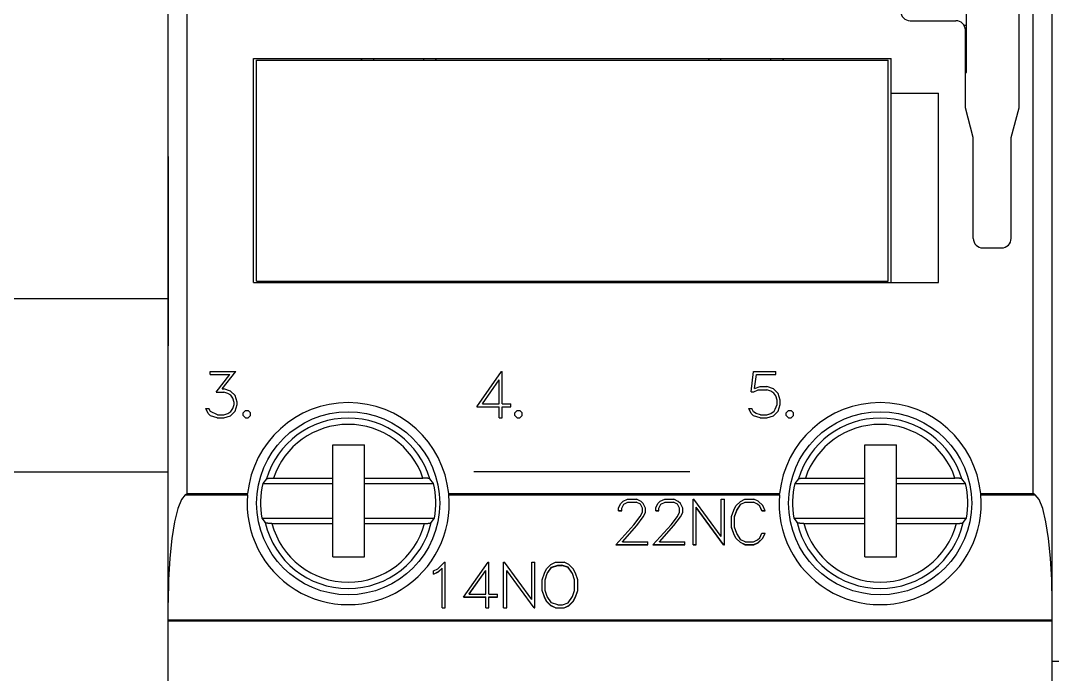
# Model space of a CAD drawing. Header units: millimetres. Extents: x -72 to 2978, y -1067 to 2817.
# Drawn here: x 154.4 to 187.08, y 2581.43 to 2602.14 of the extents above; entities that cross this region are included whole.
import ezdxf

# ---------------------------------------------------------------- set-up
doc = ezdxf.new("R2010")
doc.units = ezdxf.units.MM
doc.layers.add('10000_FRONT', color=7, linetype='Continuous')

msp = doc.modelspace()

# ---------------------------------------------------------------- linework, layer by layer
for p, q in [((159.075, 2597.837), (159.075, 2591.837)), ((175.599, 2587.848), (168.75, 2587.848))]:
    msp.add_line(p, q)
at = {"color": 6, "linetype": 'ByBlock'}
for p, q in [((152.79, 2593.337), (159.075, 2593.337)), ((152.69, 2587.848), (159.075, 2587.848))]:
    msp.add_line(p, q, dxfattribs=at)
at = {"layer": '10000_FRONT', "color": 7, "linetype": 'Continuous', "lineweight": 25}
for p, q in [((187.075, 2578.538), (187.075, 2633.138)), ((159.075, 2578.358), (159.075, 2632.338)), ((159.675, 2587.154), (159.675, 2624.522)), ((186.475, 2587.154), (186.475, 2624.522)), ((186.025, 2599.371), (186.025, 2615.435)), ((184.365, 2600.498), (184.365, 2607.698)), ((182.575, 2602.135), (184.025, 2602.135)), ((184.277, 2601.998), (184.365, 2601.998)), ((184.325, 2599.371), (184.325, 2601.835)), ((161.775, 2600.938), (181.975, 2600.938)), ((161.775, 2593.838), (161.775, 2600.938)), ((161.875, 2600.888), (181.875, 2600.888)), ((161.875, 2593.888), (161.875, 2600.888)), ((165.583, 2600.888), (165.583, 2600.938)), ((167.167, 2600.888), (167.167, 2600.938)), ((176.583, 2600.888), (176.583, 2600.938)), ((178.167, 2600.888), (178.167, 2600.938)), ((181.875, 2593.888), (181.875, 2600.888)), ((181.975, 2593.838), (181.975, 2600.938)), ((184.325, 2600.498), (184.365, 2600.498)), ((181.975, 2599.838), (183.475, 2599.838)), ((183.475, 2593.838), (183.475, 2599.838)), ((184.575, 2598.438), (184.325, 2599.371)), ((185.775, 2598.438), (186.025, 2599.371)), ((184.575, 2595.238), (184.575, 2598.438)), ((185.775, 2595.238), (185.775, 2598.438)), ((184.875, 2594.938), (185.475, 2594.938)), ((161.775, 2593.838), (183.475, 2593.838)), ((161.875, 2593.888), (181.875, 2593.888)), ((165.583, 2593.838), (165.583, 2593.888)), ((167.167, 2593.838), (167.167, 2593.888)), ((176.583, 2593.838), (176.583, 2593.888)), ((178.167, 2593.838), (178.167, 2593.888)), ((160.408, 2591.021), (161.215, 2591.021)), ((160.408, 2590.923), (160.408, 2591.021)), ((160.408, 2590.923), (161.023, 2590.923)), ((160.598, 2590.373), (161.023, 2590.923)), ((160.785, 2590.473), (161.215, 2591.021)), ((168.853, 2589.901), (169.631, 2591.021)), ((169.631, 2591.021), (169.655, 2591.021)), ((169.655, 2589.999), (169.655, 2591.021)), ((177.538, 2590.378), (177.61, 2591.021)), ((177.61, 2591.021), (178.325, 2591.021)), ((177.643, 2590.484), (177.706, 2590.923)), ((177.706, 2590.923), (178.325, 2590.923)), ((178.325, 2590.923), (178.325, 2591.021)), ((169.031, 2589.999), (169.557, 2590.755)), ((169.557, 2589.999), (169.557, 2590.755)), ((160.598, 2590.373), (160.833, 2590.373)), ((160.785, 2590.473), (160.837, 2590.473)), ((160.965, 2590.328), (160.833, 2590.373)), ((161.049, 2590.402), (160.837, 2590.473)), ((161.056, 2590.268), (160.965, 2590.328)), ((161.192, 2590.259), (161.049, 2590.402)), ((161.118, 2590.175), (161.056, 2590.268)), ((161.262, 2590.048), (161.192, 2590.259)), ((177.538, 2590.378), (177.628, 2590.378)), ((177.628, 2590.378), (177.765, 2590.447)), ((177.643, 2590.484), (177.828, 2590.545)), ((177.765, 2590.447), (178.033, 2590.447)), ((177.828, 2590.545), (178.037, 2590.545)), ((178.165, 2590.401), (178.033, 2590.447)), ((178.249, 2590.475), (178.037, 2590.545)), ((178.256, 2590.34), (178.165, 2590.401)), ((178.392, 2590.331), (178.249, 2590.475)), ((178.318, 2590.247), (178.256, 2590.34)), ((178.363, 2590.115), (178.318, 2590.247)), ((178.462, 2590.119), (178.392, 2590.331)), ((161.163, 2590.043), (161.118, 2590.175)), ((161.118, 2589.847), (161.163, 2589.979)), ((161.163, 2589.979), (161.163, 2590.043)), ((161.192, 2589.764), (161.262, 2589.975)), ((161.262, 2589.975), (161.262, 2590.048)), ((168.853, 2589.901), (169.557, 2589.901)), ((169.031, 2589.999), (169.557, 2589.999)), ((169.557, 2589.551), (169.557, 2589.901)), ((169.655, 2589.999), (169.929, 2589.999)), ((169.655, 2589.901), (169.929, 2589.901)), ((169.655, 2589.551), (169.655, 2589.901)), ((169.929, 2589.901), (169.929, 2589.999)), ((178.303, 2589.825), (178.363, 2589.981)), ((178.363, 2589.981), (178.363, 2590.115)), ((178.392, 2589.765), (178.462, 2589.977)), ((178.462, 2589.977), (178.462, 2590.119)), ((160.342, 2589.693), (160.261, 2589.855)), ((160.261, 2589.855), (160.365, 2589.855)), ((160.416, 2589.621), (160.342, 2589.693)), ((160.411, 2589.759), (160.365, 2589.855)), ((160.633, 2589.649), (160.411, 2589.759)), ((160.628, 2589.551), (160.416, 2589.621)), ((160.633, 2589.649), (160.833, 2589.649)), ((160.833, 2589.649), (160.965, 2589.695)), ((160.837, 2589.551), (161.049, 2589.621)), ((160.965, 2589.695), (161.056, 2589.755)), ((161.049, 2589.621), (161.192, 2589.764)), ((161.056, 2589.755), (161.118, 2589.847)), ((161.448, 2589.71), (161.526, 2589.789)), ((161.448, 2589.629), (161.448, 2589.71)), ((161.526, 2589.551), (161.448, 2589.629)), ((161.526, 2589.789), (161.607, 2589.789)), ((161.685, 2589.71), (161.607, 2589.789)), ((161.607, 2589.551), (161.685, 2589.629)), ((161.685, 2589.629), (161.685, 2589.71)), ((170.048, 2589.71), (170.126, 2589.789)), ((170.048, 2589.629), (170.048, 2589.71)), ((170.126, 2589.551), (170.048, 2589.629)), ((170.126, 2589.789), (170.207, 2589.789)), ((170.285, 2589.71), (170.207, 2589.789)), ((170.207, 2589.551), (170.285, 2589.629)), ((170.285, 2589.629), (170.285, 2589.71)), ((177.542, 2589.693), (177.461, 2589.855)), ((177.461, 2589.855), (177.565, 2589.855)), ((177.616, 2589.621), (177.542, 2589.693)), ((177.618, 2589.747), (177.565, 2589.855)), ((177.828, 2589.551), (177.616, 2589.621)), ((177.7, 2589.695), (177.618, 2589.747)), ((177.832, 2589.649), (177.7, 2589.695)), ((177.832, 2589.649), (178.033, 2589.649)), ((178.033, 2589.649), (178.159, 2589.69)), ((178.037, 2589.551), (178.249, 2589.622)), ((178.159, 2589.69), (178.264, 2589.765)), ((178.249, 2589.622), (178.392, 2589.765)), ((178.264, 2589.765), (178.303, 2589.825)), ((178.648, 2589.71), (178.726, 2589.789)), ((178.648, 2589.629), (178.648, 2589.71)), ((178.726, 2589.551), (178.648, 2589.629)), ((178.726, 2589.789), (178.807, 2589.789)), ((178.885, 2589.71), (178.807, 2589.789)), ((178.807, 2589.551), (178.885, 2589.629)), ((178.885, 2589.629), (178.885, 2589.71)), ((160.628, 2589.551), (160.837, 2589.551)), ((161.526, 2589.551), (161.607, 2589.551)), ((169.557, 2589.551), (169.655, 2589.551)), ((170.126, 2589.551), (170.207, 2589.551)), ((177.828, 2589.551), (178.037, 2589.551)), ((178.726, 2589.551), (178.807, 2589.551)), ((164.29, 2588.698), (165.29, 2588.698)), ((164.29, 2587.648), (164.29, 2588.698)), ((165.29, 2587.648), (165.29, 2588.698)), ((181.14, 2588.698), (182.14, 2588.698)), ((181.14, 2587.648), (181.14, 2588.698)), ((182.14, 2587.648), (182.14, 2588.698)), ((162.187, 2587.619), (162.071, 2587.478)), ((162.187, 2587.619), (162.19, 2587.622)), ((162.19, 2587.622), (162.194, 2587.624)), ((162.194, 2587.624), (162.199, 2587.626)), ((162.199, 2587.626), (162.206, 2587.629)), ((162.206, 2587.629), (162.213, 2587.631)), ((162.213, 2587.631), (162.223, 2587.633)), ((162.223, 2587.633), (162.233, 2587.635)), ((162.233, 2587.635), (162.244, 2587.637)), ((162.244, 2587.637), (162.255, 2587.639)), ((162.255, 2587.639), (162.267, 2587.64)), ((162.267, 2587.64), (162.281, 2587.642)), ((162.281, 2587.642), (162.296, 2587.643)), ((162.296, 2587.643), (162.31, 2587.644)), ((162.31, 2587.644), (162.325, 2587.645)), ((162.325, 2587.645), (162.34, 2587.646)), ((162.34, 2587.646), (162.357, 2587.647)), ((162.357, 2587.647), (162.373, 2587.647)), ((162.373, 2587.647), (162.39, 2587.648)), ((162.39, 2587.648), (162.406, 2587.648)), ((162.406, 2587.648), (164.29, 2587.648)), ((164.29, 2587.478), (164.29, 2587.648)), ((165.29, 2587.648), (167.143, 2587.648)), ((165.29, 2587.478), (165.29, 2587.648)), ((167.156, 2587.648), (167.143, 2587.648)), ((167.17, 2587.647), (167.156, 2587.648)), ((167.184, 2587.647), (167.17, 2587.647)), ((167.198, 2587.647), (167.184, 2587.647)), ((167.211, 2587.646), (167.198, 2587.647)), ((167.223, 2587.645), (167.211, 2587.646)), ((167.236, 2587.645), (167.223, 2587.645)), ((167.248, 2587.644), (167.236, 2587.645)), ((167.26, 2587.643), (167.248, 2587.644)), ((167.272, 2587.641), (167.26, 2587.643)), ((167.283, 2587.64), (167.272, 2587.641)), ((167.293, 2587.639), (167.283, 2587.64)), ((167.303, 2587.638), (167.293, 2587.639)), ((167.312, 2587.636), (167.303, 2587.638)), ((167.321, 2587.634), (167.312, 2587.636)), ((167.329, 2587.633), (167.321, 2587.634)), ((167.336, 2587.631), (167.329, 2587.633)), ((167.342, 2587.629), (167.336, 2587.631)), ((167.348, 2587.627), (167.342, 2587.629)), ((167.353, 2587.625), (167.348, 2587.627)), ((167.357, 2587.623), (167.353, 2587.625)), ((167.36, 2587.621), (167.357, 2587.623)), ((167.362, 2587.619), (167.36, 2587.621)), ((167.478, 2587.478), (167.362, 2587.619)), ((179.037, 2587.619), (178.921, 2587.478)), ((179.037, 2587.619), (179.04, 2587.622)), ((179.04, 2587.622), (179.044, 2587.624)), ((179.044, 2587.624), (179.049, 2587.626)), ((179.049, 2587.626), (179.056, 2587.629)), ((179.056, 2587.629), (179.063, 2587.631)), ((179.063, 2587.631), (179.073, 2587.633)), ((179.073, 2587.633), (179.083, 2587.635)), ((179.083, 2587.635), (179.094, 2587.637)), ((179.094, 2587.637), (179.105, 2587.639)), ((179.105, 2587.639), (179.117, 2587.64)), ((179.117, 2587.64), (179.131, 2587.642)), ((179.131, 2587.642), (179.146, 2587.643)), ((179.146, 2587.643), (179.16, 2587.644)), ((179.16, 2587.644), (179.175, 2587.645)), ((179.175, 2587.645), (179.19, 2587.646)), ((179.19, 2587.646), (179.207, 2587.647)), ((179.207, 2587.647), (179.223, 2587.647)), ((179.223, 2587.647), (179.24, 2587.648)), ((179.24, 2587.648), (179.256, 2587.648)), ((179.256, 2587.648), (181.14, 2587.648)), ((181.14, 2587.478), (181.14, 2587.648)), ((182.14, 2587.648), (183.993, 2587.648)), ((182.14, 2587.478), (182.14, 2587.648)), ((184.006, 2587.648), (183.993, 2587.648)), ((184.02, 2587.647), (184.006, 2587.648)), ((184.034, 2587.647), (184.02, 2587.647)), ((184.048, 2587.647), (184.034, 2587.647)), ((184.061, 2587.646), (184.048, 2587.647)), ((184.073, 2587.645), (184.061, 2587.646)), ((184.086, 2587.645), (184.073, 2587.645)), ((184.098, 2587.644), (184.086, 2587.645)), ((184.11, 2587.643), (184.098, 2587.644)), ((184.122, 2587.641), (184.11, 2587.643)), ((184.133, 2587.64), (184.122, 2587.641)), ((184.143, 2587.639), (184.133, 2587.64)), ((184.153, 2587.638), (184.143, 2587.639)), ((184.162, 2587.636), (184.153, 2587.638)), ((184.171, 2587.634), (184.162, 2587.636)), ((184.179, 2587.633), (184.171, 2587.634)), ((184.186, 2587.631), (184.179, 2587.633)), ((184.192, 2587.629), (184.186, 2587.631)), ((184.198, 2587.627), (184.192, 2587.629)), ((184.203, 2587.625), (184.198, 2587.627)), ((184.207, 2587.623), (184.203, 2587.625)), ((184.21, 2587.621), (184.207, 2587.623)), ((184.212, 2587.619), (184.21, 2587.621)), ((184.328, 2587.478), (184.212, 2587.619)), ((162.071, 2587.478), (164.29, 2587.478)), ((164.29, 2586.378), (164.29, 2587.478)), ((165.29, 2587.478), (167.478, 2587.478)), ((165.29, 2586.378), (165.29, 2587.478)), ((178.921, 2587.478), (181.14, 2587.478)), ((181.14, 2586.378), (181.14, 2587.478)), ((182.14, 2587.478), (184.328, 2587.478)), ((182.14, 2586.378), (182.14, 2587.478)), ((159.615, 2587.119), (159.623, 2587.124)), ((159.615, 2587.119), (161.587, 2587.119)), ((159.623, 2587.124), (159.632, 2587.129)), ((159.632, 2587.129), (159.64, 2587.134)), ((159.64, 2587.134), (159.649, 2587.139)), ((159.649, 2587.139), (159.658, 2587.144)), ((159.658, 2587.144), (159.666, 2587.149)), ((159.666, 2587.149), (159.675, 2587.154)), ((159.675, 2587.154), (161.59, 2587.154)), ((161.587, 2587.124), (161.588, 2587.129)), ((161.587, 2587.119), (161.587, 2587.124)), ((161.588, 2587.134), (161.589, 2587.139)), ((161.588, 2587.129), (161.588, 2587.134)), ((161.589, 2587.144), (161.59, 2587.149)), ((161.589, 2587.139), (161.589, 2587.144)), ((161.59, 2587.149), (161.59, 2587.154)), ((167.959, 2587.149), (167.959, 2587.154)), ((167.959, 2587.154), (178.44, 2587.154)), ((167.96, 2587.144), (167.959, 2587.149)), ((167.96, 2587.139), (167.96, 2587.144)), ((167.961, 2587.134), (167.96, 2587.139)), ((167.961, 2587.129), (167.961, 2587.134)), ((167.962, 2587.124), (167.961, 2587.129)), ((167.962, 2587.119), (167.962, 2587.124)), ((167.962, 2587.119), (178.437, 2587.119)), ((173.482, 2586.911), (173.626, 2586.98)), ((173.626, 2586.98), (173.908, 2586.98)), ((174.051, 2586.91), (173.908, 2586.98)), ((174.66, 2586.911), (174.803, 2586.98)), ((174.803, 2586.98), (175.085, 2586.98)), ((175.228, 2586.91), (175.085, 2586.98)), ((175.699, 2586.98), (175.722, 2586.98)), ((175.699, 2585.532), (175.699, 2586.98)), ((176.593, 2585.797), (175.722, 2586.98)), ((176.593, 2586.98), (176.691, 2586.98)), ((176.593, 2585.797), (176.593, 2586.98)), ((176.691, 2585.532), (176.691, 2586.98)), ((177.196, 2586.91), (177.339, 2586.98)), ((177.339, 2586.98), (177.621, 2586.98)), ((177.764, 2586.911), (177.621, 2586.98)), ((178.437, 2587.124), (178.438, 2587.129)), ((178.437, 2587.119), (178.437, 2587.124)), ((178.438, 2587.134), (178.439, 2587.139)), ((178.438, 2587.129), (178.438, 2587.134)), ((178.439, 2587.144), (178.44, 2587.149)), ((178.439, 2587.139), (178.439, 2587.144)), ((178.44, 2587.149), (178.44, 2587.154)), ((184.809, 2587.149), (184.809, 2587.154)), ((184.809, 2587.154), (186.475, 2587.154)), ((184.81, 2587.144), (184.809, 2587.149)), ((184.81, 2587.139), (184.81, 2587.144)), ((184.811, 2587.134), (184.81, 2587.139)), ((184.811, 2587.129), (184.811, 2587.134)), ((184.812, 2587.124), (184.811, 2587.129)), ((184.812, 2587.119), (184.812, 2587.124)), ((184.812, 2587.119), (186.534, 2587.119)), ((186.483, 2587.149), (186.475, 2587.154)), ((186.492, 2587.144), (186.483, 2587.149)), ((186.5, 2587.139), (186.492, 2587.144)), ((186.509, 2587.134), (186.5, 2587.139)), ((186.517, 2587.129), (186.509, 2587.134)), ((186.526, 2587.124), (186.517, 2587.129)), ((186.534, 2587.119), (186.526, 2587.124)), ((173.34, 2586.699), (173.41, 2586.841)), ((173.34, 2586.613), (173.34, 2586.699)), ((173.41, 2586.841), (173.482, 2586.911)), ((173.439, 2586.698), (173.504, 2586.825)), ((173.439, 2586.692), (173.504, 2586.819)), ((173.439, 2586.613), (173.439, 2586.698)), ((173.504, 2586.825), (173.633, 2586.889)), ((173.504, 2586.819), (173.633, 2586.883)), ((173.504, 2586.819), (173.504, 2586.825)), ((173.633, 2586.889), (173.9, 2586.889)), ((173.633, 2586.883), (173.633, 2586.889)), ((173.633, 2586.883), (173.9, 2586.883)), ((174.03, 2586.825), (173.9, 2586.889)), ((173.9, 2586.883), (173.9, 2586.889)), ((174.03, 2586.819), (173.9, 2586.883)), ((174.094, 2586.698), (174.03, 2586.825)), ((174.03, 2586.819), (174.03, 2586.825)), ((174.094, 2586.692), (174.03, 2586.819)), ((174.123, 2586.839), (174.051, 2586.91)), ((174.094, 2586.565), (174.094, 2586.698)), ((174.194, 2586.698), (174.123, 2586.839)), ((174.194, 2586.555), (174.194, 2586.698)), ((174.517, 2586.699), (174.587, 2586.841)), ((174.517, 2586.613), (174.517, 2586.699)), ((174.587, 2586.841), (174.66, 2586.911)), ((174.616, 2586.698), (174.682, 2586.825)), ((174.616, 2586.692), (174.682, 2586.819)), ((174.616, 2586.613), (174.616, 2586.698)), ((174.682, 2586.825), (174.811, 2586.889)), ((174.682, 2586.819), (174.811, 2586.883)), ((174.682, 2586.819), (174.682, 2586.825)), ((174.811, 2586.889), (175.077, 2586.889)), ((174.811, 2586.883), (174.811, 2586.889)), ((174.811, 2586.883), (175.077, 2586.883)), ((175.207, 2586.825), (175.077, 2586.889)), ((175.077, 2586.883), (175.077, 2586.889)), ((175.207, 2586.819), (175.077, 2586.883)), ((175.271, 2586.698), (175.207, 2586.825)), ((175.207, 2586.819), (175.207, 2586.825)), ((175.271, 2586.692), (175.207, 2586.819)), ((175.301, 2586.839), (175.228, 2586.91)), ((175.271, 2586.565), (175.271, 2586.698)), ((175.372, 2586.698), (175.301, 2586.839)), ((175.372, 2586.555), (175.372, 2586.698)), ((176.667, 2585.538), (175.797, 2586.721)), ((175.797, 2585.532), (175.797, 2586.721)), ((176.667, 2585.532), (175.797, 2586.715)), ((176.917, 2586.426), (176.987, 2586.632)), ((176.987, 2586.632), (177.054, 2586.772)), ((177.054, 2586.772), (177.196, 2586.91)), ((177.082, 2586.626), (177.215, 2586.825)), ((177.082, 2586.62), (177.215, 2586.819)), ((177.215, 2586.825), (177.347, 2586.889)), ((177.215, 2586.819), (177.347, 2586.883)), ((177.215, 2586.819), (177.215, 2586.825)), ((177.347, 2586.889), (177.613, 2586.889)), ((177.347, 2586.883), (177.347, 2586.889)), ((177.347, 2586.883), (177.613, 2586.883)), ((177.744, 2586.823), (177.613, 2586.889)), ((177.613, 2586.883), (177.613, 2586.889)), ((177.744, 2586.817), (177.613, 2586.883)), ((177.809, 2586.759), (177.744, 2586.823)), ((177.744, 2586.817), (177.744, 2586.823)), ((177.809, 2586.753), (177.744, 2586.817)), ((177.905, 2586.773), (177.764, 2586.911)), ((177.882, 2586.618), (177.809, 2586.759)), ((177.809, 2586.753), (177.809, 2586.759)), ((177.882, 2586.613), (177.809, 2586.753)), ((177.985, 2586.613), (177.905, 2586.773)), ((162.039, 2586.378), (164.29, 2586.378)), ((162.039, 2586.378), (162.145, 2586.236)), ((164.29, 2586.208), (164.29, 2586.378)), ((165.29, 2586.378), (167.51, 2586.378)), ((165.29, 2586.208), (165.29, 2586.378)), ((167.404, 2586.236), (167.51, 2586.378)), ((173.34, 2586.618), (173.439, 2586.618)), ((173.34, 2586.613), (173.439, 2586.613)), ((173.824, 2586.165), (174.028, 2586.433)), ((173.916, 2586.149), (174.123, 2586.422)), ((173.916, 2586.144), (174.123, 2586.416)), ((174.028, 2586.433), (174.094, 2586.565)), ((174.123, 2586.422), (174.194, 2586.56)), ((174.123, 2586.416), (174.194, 2586.555)), ((174.123, 2586.416), (174.123, 2586.422)), ((174.517, 2586.618), (174.616, 2586.618)), ((174.517, 2586.613), (174.616, 2586.613)), ((175.001, 2586.165), (175.205, 2586.433)), ((175.093, 2586.149), (175.301, 2586.422)), ((175.093, 2586.144), (175.301, 2586.416)), ((175.205, 2586.433), (175.271, 2586.565)), ((175.301, 2586.422), (175.372, 2586.56)), ((175.301, 2586.416), (175.372, 2586.555)), ((175.301, 2586.416), (175.301, 2586.422)), ((176.917, 2586.085), (176.917, 2586.426)), ((177.015, 2586.428), (177.082, 2586.626)), ((177.015, 2586.423), (177.082, 2586.62)), ((177.015, 2586.089), (177.015, 2586.428)), ((177.082, 2586.62), (177.082, 2586.626)), ((177.882, 2586.618), (177.983, 2586.618)), ((177.882, 2586.613), (177.882, 2586.618)), ((177.882, 2586.613), (177.985, 2586.613)), ((178.889, 2586.378), (181.14, 2586.378)), ((178.889, 2586.378), (178.995, 2586.236)), ((181.14, 2586.208), (181.14, 2586.378)), ((182.14, 2586.378), (184.36, 2586.378)), ((182.14, 2586.208), (182.14, 2586.378)), ((184.254, 2586.236), (184.36, 2586.378)), ((162.147, 2586.234), (162.145, 2586.236)), ((162.15, 2586.232), (162.147, 2586.234)), ((162.154, 2586.23), (162.15, 2586.232)), ((162.158, 2586.228), (162.154, 2586.23)), ((162.163, 2586.227), (162.158, 2586.228)), ((162.169, 2586.225), (162.163, 2586.227)), ((162.176, 2586.223), (162.169, 2586.225)), ((162.184, 2586.221), (162.176, 2586.223)), ((162.193, 2586.22), (162.184, 2586.221)), ((162.201, 2586.218), (162.193, 2586.22)), ((162.211, 2586.217), (162.201, 2586.218)), ((162.221, 2586.215), (162.211, 2586.217)), ((162.231, 2586.214), (162.221, 2586.215)), ((162.243, 2586.213), (162.231, 2586.214)), ((162.255, 2586.212), (162.243, 2586.213)), ((162.267, 2586.211), (162.255, 2586.212)), ((162.279, 2586.21), (162.267, 2586.211)), ((162.291, 2586.209), (162.279, 2586.21)), ((162.304, 2586.209), (162.291, 2586.209)), ((162.318, 2586.208), (162.304, 2586.209)), ((162.331, 2586.208), (162.318, 2586.208)), ((162.345, 2586.208), (162.331, 2586.208)), ((162.358, 2586.208), (162.345, 2586.208)), ((162.358, 2586.208), (164.29, 2586.208)), ((164.29, 2585.148), (164.29, 2586.208)), ((165.29, 2586.208), (167.191, 2586.208)), ((165.29, 2585.148), (165.29, 2586.208)), ((167.191, 2586.208), (167.207, 2586.208)), ((167.207, 2586.208), (167.224, 2586.208)), ((167.224, 2586.208), (167.24, 2586.209)), ((167.24, 2586.209), (167.256, 2586.209)), ((167.256, 2586.209), (167.271, 2586.21)), ((167.271, 2586.21), (167.285, 2586.211)), ((167.285, 2586.211), (167.3, 2586.212)), ((167.3, 2586.212), (167.314, 2586.214)), ((167.314, 2586.214), (167.327, 2586.215)), ((167.327, 2586.215), (167.34, 2586.217)), ((167.34, 2586.217), (167.351, 2586.219)), ((167.351, 2586.219), (167.361, 2586.22)), ((167.361, 2586.22), (167.371, 2586.223)), ((167.371, 2586.223), (167.38, 2586.225)), ((167.38, 2586.225), (167.387, 2586.227)), ((167.387, 2586.227), (167.393, 2586.229)), ((167.393, 2586.229), (167.398, 2586.232)), ((167.398, 2586.232), (167.402, 2586.234)), ((167.402, 2586.234), (167.404, 2586.236)), ((173.252, 2585.532), (173.824, 2586.165)), ((173.459, 2585.634), (173.916, 2586.149)), ((173.459, 2585.628), (173.916, 2586.144)), ((173.916, 2586.144), (173.916, 2586.149)), ((174.429, 2585.532), (175.001, 2586.165)), ((174.637, 2585.634), (175.093, 2586.149)), ((174.637, 2585.628), (175.093, 2586.144)), ((175.093, 2586.144), (175.093, 2586.149)), ((176.987, 2585.885), (176.917, 2586.091)), ((176.987, 2585.879), (176.917, 2586.085)), ((177.082, 2585.892), (177.015, 2586.089)), ((178.997, 2586.234), (178.995, 2586.236)), ((179, 2586.232), (178.997, 2586.234)), ((179.004, 2586.23), (179, 2586.232)), ((179.008, 2586.228), (179.004, 2586.23)), ((179.013, 2586.227), (179.008, 2586.228)), ((179.019, 2586.225), (179.013, 2586.227)), ((179.026, 2586.223), (179.019, 2586.225)), ((179.034, 2586.221), (179.026, 2586.223)), ((179.043, 2586.22), (179.034, 2586.221)), ((179.051, 2586.218), (179.043, 2586.22)), ((179.061, 2586.217), (179.051, 2586.218)), ((179.071, 2586.215), (179.061, 2586.217)), ((179.081, 2586.214), (179.071, 2586.215)), ((179.093, 2586.213), (179.081, 2586.214)), ((179.105, 2586.212), (179.093, 2586.213)), ((179.117, 2586.211), (179.105, 2586.212)), ((179.129, 2586.21), (179.117, 2586.211)), ((179.141, 2586.209), (179.129, 2586.21)), ((179.154, 2586.209), (179.141, 2586.209)), ((179.168, 2586.208), (179.154, 2586.209)), ((179.181, 2586.208), (179.168, 2586.208)), ((179.195, 2586.208), (179.181, 2586.208)), ((179.208, 2586.208), (179.195, 2586.208)), ((179.208, 2586.208), (181.14, 2586.208)), ((181.14, 2585.148), (181.14, 2586.208)), ((182.14, 2586.208), (184.041, 2586.208)), ((182.14, 2585.148), (182.14, 2586.208)), ((184.041, 2586.208), (184.057, 2586.208)), ((184.057, 2586.208), (184.074, 2586.208)), ((184.074, 2586.208), (184.09, 2586.209)), ((184.09, 2586.209), (184.106, 2586.209)), ((184.106, 2586.209), (184.121, 2586.21)), ((184.121, 2586.21), (184.135, 2586.211)), ((184.135, 2586.211), (184.15, 2586.212)), ((184.15, 2586.212), (184.164, 2586.214)), ((184.164, 2586.214), (184.177, 2586.215)), ((184.177, 2586.215), (184.19, 2586.217)), ((184.19, 2586.217), (184.201, 2586.219)), ((184.201, 2586.219), (184.211, 2586.22)), ((184.211, 2586.22), (184.221, 2586.223)), ((184.221, 2586.223), (184.23, 2586.225)), ((184.23, 2586.225), (184.237, 2586.227)), ((184.237, 2586.227), (184.243, 2586.229)), ((184.243, 2586.229), (184.248, 2586.232)), ((184.248, 2586.232), (184.252, 2586.234)), ((184.252, 2586.234), (184.254, 2586.236)), ((177.054, 2585.746), (176.987, 2585.885)), ((176.987, 2585.879), (176.987, 2585.885)), ((177.054, 2585.74), (176.987, 2585.879)), ((177.196, 2585.607), (177.054, 2585.746)), ((177.054, 2585.74), (177.054, 2585.746)), ((177.196, 2585.601), (177.054, 2585.74)), ((177.215, 2585.692), (177.082, 2585.892)), ((177.347, 2585.628), (177.215, 2585.692)), ((177.613, 2585.628), (177.744, 2585.694)), ((177.744, 2585.694), (177.809, 2585.758)), ((177.764, 2585.606), (177.905, 2585.744)), ((177.764, 2585.6), (177.905, 2585.739)), ((177.809, 2585.758), (177.882, 2585.899)), ((177.882, 2585.899), (177.985, 2585.899)), ((177.905, 2585.744), (177.983, 2585.899)), ((177.905, 2585.739), (177.985, 2585.899)), ((177.905, 2585.739), (177.905, 2585.744)), ((173.252, 2585.532), (174.262, 2585.532)), ((173.257, 2585.538), (174.262, 2585.538)), ((173.459, 2585.628), (173.459, 2585.634)), ((173.459, 2585.628), (174.262, 2585.628)), ((174.262, 2585.532), (174.262, 2585.628)), ((174.429, 2585.532), (175.439, 2585.532)), ((174.434, 2585.538), (175.439, 2585.538)), ((174.637, 2585.628), (174.637, 2585.634)), ((174.637, 2585.628), (175.439, 2585.628)), ((175.439, 2585.532), (175.439, 2585.628)), ((175.699, 2585.538), (175.797, 2585.538)), ((175.699, 2585.532), (175.797, 2585.532)), ((176.667, 2585.538), (176.691, 2585.538)), ((176.667, 2585.532), (176.667, 2585.538)), ((176.667, 2585.532), (176.691, 2585.532)), ((177.339, 2585.538), (177.196, 2585.607)), ((177.196, 2585.601), (177.196, 2585.607)), ((177.339, 2585.532), (177.196, 2585.601)), ((177.339, 2585.538), (177.621, 2585.538)), ((177.339, 2585.532), (177.339, 2585.538)), ((177.339, 2585.532), (177.621, 2585.532)), ((177.347, 2585.628), (177.613, 2585.628)), ((177.621, 2585.538), (177.764, 2585.606)), ((177.621, 2585.532), (177.764, 2585.6)), ((177.621, 2585.532), (177.621, 2585.538)), ((177.764, 2585.6), (177.764, 2585.606)), ((164.29, 2585.148), (165.29, 2585.148)), ((181.14, 2585.148), (182.14, 2585.148)), ((167.474, 2584.704), (167.617, 2584.775)), ((167.474, 2584.602), (167.474, 2584.704)), ((167.474, 2584.608), (167.636, 2584.687)), ((167.474, 2584.602), (167.636, 2584.681)), ((167.617, 2584.775), (167.826, 2584.98)), ((167.636, 2584.687), (167.748, 2584.798)), ((167.636, 2584.681), (167.748, 2584.792)), ((167.636, 2584.681), (167.636, 2584.687)), ((167.748, 2584.792), (167.748, 2584.798)), ((167.748, 2583.532), (167.748, 2584.792)), ((167.826, 2584.98), (167.846, 2584.98)), ((167.846, 2583.532), (167.846, 2584.98)), ((168.43, 2583.876), (169.208, 2584.98)), ((168.608, 2583.979), (169.134, 2584.723)), ((168.608, 2583.973), (169.134, 2584.718)), ((169.134, 2584.718), (169.134, 2584.723)), ((169.134, 2583.973), (169.134, 2584.718)), ((169.208, 2584.98), (169.232, 2584.98)), ((169.232, 2583.973), (169.232, 2584.98)), ((169.699, 2584.98), (169.722, 2584.98)), ((169.699, 2583.532), (169.699, 2584.98)), ((170.593, 2583.797), (169.722, 2584.98)), ((170.667, 2583.538), (169.797, 2584.721)), ((169.797, 2584.715), (169.797, 2584.721)), ((170.667, 2583.532), (169.797, 2584.715)), ((169.797, 2583.532), (169.797, 2584.715)), ((170.593, 2584.98), (170.691, 2584.98)), ((170.593, 2583.797), (170.593, 2584.98)), ((170.691, 2583.532), (170.691, 2584.98)), ((170.988, 2584.632), (171.056, 2584.772)), ((171.056, 2584.772), (171.197, 2584.91)), ((171.082, 2584.625), (171.215, 2584.822)), ((171.082, 2584.619), (171.215, 2584.816)), ((171.197, 2584.91), (171.339, 2584.98)), ((171.215, 2584.822), (171.414, 2584.888)), ((171.215, 2584.816), (171.414, 2584.882)), ((171.215, 2584.816), (171.215, 2584.822)), ((171.339, 2584.98), (171.621, 2584.98)), ((171.414, 2584.888), (171.547, 2584.888)), ((171.414, 2584.882), (171.414, 2584.888)), ((171.414, 2584.882), (171.547, 2584.882)), ((171.746, 2584.822), (171.547, 2584.888)), ((171.547, 2584.882), (171.547, 2584.888)), ((171.746, 2584.816), (171.547, 2584.882)), ((171.764, 2584.91), (171.621, 2584.98)), ((171.88, 2584.625), (171.746, 2584.822)), ((171.746, 2584.816), (171.746, 2584.822)), ((171.88, 2584.619), (171.746, 2584.816)), ((171.905, 2584.772), (171.764, 2584.91)), ((171.973, 2584.632), (171.905, 2584.772)), ((170.917, 2584.426), (170.988, 2584.632)), ((170.917, 2584.085), (170.917, 2584.426)), ((171.015, 2584.428), (171.082, 2584.625)), ((171.015, 2584.422), (171.082, 2584.619)), ((171.015, 2584.088), (171.015, 2584.428)), ((171.082, 2584.619), (171.082, 2584.625)), ((171.946, 2584.428), (171.88, 2584.625)), ((171.88, 2584.619), (171.88, 2584.625)), ((171.946, 2584.422), (171.88, 2584.619)), ((171.946, 2584.088), (171.946, 2584.428)), ((172.044, 2584.426), (171.973, 2584.632)), ((172.044, 2584.085), (172.044, 2584.426)), ((170.988, 2583.885), (170.917, 2584.091)), ((170.988, 2583.879), (170.917, 2584.085)), ((171.082, 2583.891), (171.015, 2584.088)), ((171.88, 2583.891), (171.946, 2584.088)), ((171.973, 2583.885), (172.044, 2584.091)), ((171.973, 2583.879), (172.044, 2584.085)), ((168.43, 2583.876), (169.134, 2583.876)), ((168.435, 2583.882), (169.134, 2583.882)), ((168.608, 2583.973), (168.608, 2583.979)), ((168.608, 2583.973), (169.134, 2583.973)), ((169.134, 2583.532), (169.134, 2583.882)), ((169.232, 2583.973), (169.506, 2583.973)), ((169.232, 2583.882), (169.506, 2583.882)), ((169.232, 2583.876), (169.232, 2583.882)), ((169.232, 2583.876), (169.506, 2583.876)), ((169.232, 2583.532), (169.232, 2583.876)), ((169.506, 2583.876), (169.506, 2583.973)), ((171.056, 2583.746), (170.988, 2583.885)), ((170.988, 2583.879), (170.988, 2583.885)), ((171.056, 2583.74), (170.988, 2583.879)), ((171.197, 2583.607), (171.056, 2583.746)), ((171.056, 2583.74), (171.056, 2583.746)), ((171.197, 2583.601), (171.056, 2583.74)), ((171.215, 2583.694), (171.082, 2583.891)), ((171.414, 2583.628), (171.215, 2583.694)), ((171.563, 2583.628), (171.746, 2583.694)), ((171.746, 2583.694), (171.88, 2583.891)), ((171.764, 2583.607), (171.905, 2583.746)), ((171.764, 2583.601), (171.905, 2583.74)), ((171.905, 2583.746), (171.973, 2583.885)), ((171.905, 2583.74), (171.973, 2583.879)), ((171.905, 2583.74), (171.905, 2583.746)), ((171.973, 2583.879), (171.973, 2583.885)), ((167.748, 2583.538), (167.846, 2583.538)), ((167.748, 2583.532), (167.846, 2583.532)), ((169.134, 2583.538), (169.232, 2583.538)), ((169.134, 2583.532), (169.232, 2583.532)), ((169.699, 2583.538), (169.797, 2583.538)), ((169.699, 2583.532), (169.797, 2583.532)), ((170.667, 2583.538), (170.691, 2583.538)), ((170.667, 2583.532), (170.667, 2583.538)), ((170.667, 2583.532), (170.691, 2583.532)), ((171.339, 2583.538), (171.197, 2583.607)), ((171.197, 2583.601), (171.197, 2583.607)), ((171.339, 2583.532), (171.197, 2583.601)), ((171.339, 2583.538), (171.621, 2583.538)), ((171.339, 2583.532), (171.339, 2583.538)), ((171.339, 2583.532), (171.621, 2583.532)), ((171.414, 2583.628), (171.563, 2583.628)), ((171.621, 2583.538), (171.764, 2583.607)), ((171.621, 2583.532), (171.764, 2583.601)), ((171.621, 2583.532), (171.621, 2583.538)), ((171.764, 2583.601), (171.764, 2583.607)), ((159.075, 2583.156), (187.075, 2583.156)), ((159.075, 2583.122), (187.075, 2583.122)), ((187.075, 2581.848), (188.075, 2581.848))]:
    msp.add_line(p, q, dxfattribs=at)
for points in [[(159.615, 2587.119), (159.491, 2586.973), (159.376, 2586.683), (159.274, 2586.262), (159.19, 2585.729), (159.127, 2585.108), (159.088, 2584.425), (159.075, 2583.71)], [(187.075, 2583.71), (187.061, 2584.425), (187.022, 2585.108), (186.959, 2585.729), (186.875, 2586.262), (186.773, 2586.683), (186.658, 2586.973), (186.534, 2587.119)]]:
    msp.add_lwpolyline(points, dxfattribs=at)
for centre in [(164.775, 2586.848), (181.625, 2586.848)]:
    msp.add_circle(centre, 2.9, dxfattribs=at)
for centre, radius, start, end in [((182.575, 2602.435), 0.3, 180, 270), ((184.025, 2601.835), 0.3, 0, 90), ((165.583, 2600.78), 0.408, 157.2151, 164.6495), ((167.167, 2600.78), 0.408, 15.3505, 22.7849), ((176.583, 2600.78), 0.408, 157.2151, 164.6495), ((178.167, 2600.78), 0.408, 15.3505, 22.7849), ((184.875, 2595.238), 0.3, 179.9999, 270), ((185.475, 2595.238), 0.3, 270, 0.0001), ((165.583, 2593.996), 0.408, 195.3505, 202.7849), ((167.167, 2593.996), 0.408, 337.2151, 344.6495), ((176.583, 2593.996), 0.408, 195.3505, 202.7849), ((178.167, 2593.996), 0.408, 337.2151, 344.6495), ((164.775, 2586.838), 3.2, 5.6645, 174.3355), ((181.625, 2586.838), 3.2, 5.6645, 174.3355), ((164.775, 2586.848), 2.7, 90, 163.4023), ((164.775, 2586.848), 2.5, 18.6629, 161.3371), ((164.775, 2586.848), 2.7, 16.5977, 90), ((181.625, 2586.848), 2.7, 90, 163.4023), ((181.625, 2586.848), 2.5, 18.6629, 161.3371), ((181.625, 2586.848), 2.7, 16.5977, 90), ((164.775, 2586.848), 2.776, 166.8814, 189.7486), ((164.775, 2586.848), 2.776, 350.2514, 13.1186), ((181.625, 2586.848), 2.776, 166.8814, 189.7486), ((181.625, 2586.848), 2.776, 350.2514, 13.1186), ((164.775, 2586.838), 3.2, 174.956, 5.044), ((181.625, 2586.838), 3.2, 174.956, 5.044), ((164.775, 2586.848), 2.7, 193.0846, 346.9154), ((164.775, 2586.848), 2.5, 194.8328, 345.1672), ((181.625, 2586.848), 2.7, 193.0846, 346.9154), ((181.625, 2586.848), 2.5, 194.8328, 345.1672)]:
    msp.add_arc(centre, radius, start, end, dxfattribs=at)

doc.saveas('drawing.dxf')
